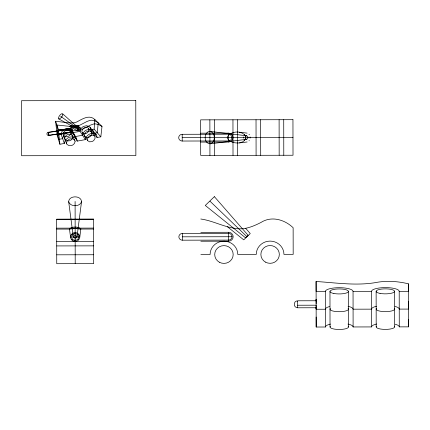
<?xml version="1.0" encoding="UTF-8"?>
<svg xmlns="http://www.w3.org/2000/svg" width="430" height="430" viewBox="0 0 430 430"><rect width="100%" height="100%" fill="white"/><g stroke="black" fill="none" stroke-linecap="round" stroke-linejoin="round"><path stroke-width="0.64" d="M297.667 301.237L297.667 300.79L316.399 300.758M316.41 307.756L297.678 307.789L297.667 301.021M297.678 307.789L297.678 307.267M77.19 141.115L77.072 140.201A4.047 3.897 -0.2 0 0 76.459 138.874C74.997 136.933 72.256 136.563 70.031 137.116A8.509 8.191 -0.2 0 0 67.601 138.121L65.199 140.39L64.339 143.448L59.888 144.26L57.168 135.09L55.588 121.239L68.429 122.851L72.869 122.91A14.013 13.491 -0.2 0 0 76.287 122.19C81.936 119.373 88.978 114.063 94.858 119.519L102.012 126.442L100.819 136.821L97.056 137.503L96.831 135.735A3.585 3.451 -0.2 0 0 96.062 134.558C94.278 132.854 91.434 133.128 89.381 134.176A8.39 8.079 -0.2 0 0 87.752 135.256L86.118 137.17L85.355 139.632L77.19 141.115L72.697 132.596A4.096 3.94 -0.2 0 0 72.294 130.999M72.165 130.419L71.294 131.177A2.773 2.666 -0.2 0 1 70.939 131.257A3.902 3.757 -0.2 0 1 70.939 131.612L70.837 131.999A1.623 1.564 -0.2 0 0 72.143 130.225A1.623 1.564 -0.2 0 0 70.31 128.925L48.429 132.241A1.801 1.731 -0.2 0 0 47.359 132.805M85.355 139.632L80.077 131.408L80.7 129.134L82.135 127.387A7.068 6.805 -0.2 0 1 83.587 126.42L86.494 125.71L89.279 126.57A3.682 3.542 -0.2 0 1 89.886 127.14L96.229 134.735M76.997 236.957L81.528 201.729C81.383 195.209 68.8 195.231 68.682 201.756L73.331 236.962L74.621 238.043A2.472 2.381 -0.2 0 0 75.712 238.037C77.335 237.967 77.33 235.71 75.707 235.645M100.819 136.821L94.122 129.15L94.858 119.519M243.595 136.95L243.595 138.132M250.066 138.121L250.061 136.939M79.765 237.285L80.835 228.953M81.528 201.729C79.937 207.072 70.289 207.088 68.682 201.756M58.055 134.547L58.028 133.563A22.457 21.618 -0.2 0 0 57.631 131.214L57.335 130.371L57.351 131.408A21.382 20.586 -0.2 0 0 57.797 133.95L58.039 134.563L70.885 132.51A2.139 2.059 -0.2 0 0 72.659 130.15A2.139 2.059 -0.2 0 0 70.235 128.436L57.346 130.371M244.31 134.719L244.638 134.251M249.233 140.551L249.018 140.846M78.357 127.995L78.373 127.979A3.005 2.892 -0.2 0 1 78.652 127.774A2.338 2.247 -0.2 0 1 78.98 127.597L79.061 127.565A1.596 1.537 -0.2 0 1 79.281 127.495L79.625 127.463A0.688 0.661 -0.2 0 1 79.996 127.597M71.735 234.914L72.057 234.689M78.577 239.123L78.104 239.429M70.181 128.441L70.052 128.726A3.144 3.026 -0.2 0 0 70.02 129.167M78.744 130.693L77.583 130.903L70.117 126.764A0.93 0.892 -0.2 0 1 69.843 126.495L70.192 125.979A3.983 3.838 -0.2 0 1 70.826 125.802L75.605 125.35A10.363 9.976 -0.2 0 1 76.803 125.388L77.894 125.716L80.034 127.629M78.712 125.764L87.113 121.416L90.101 120.379A7.213 6.944 -0.2 0 1 91.88 120.249L94.863 120.916L98.233 122.781L97.287 132.779L93.702 133.391M296.759 300.914C293.405 301.65 293.416 306.945 296.77 307.67M210.205 143.797C216.07 142.497 215.559 131.376 209.254 131.435C203.385 132.736 203.901 143.856 210.205 143.797L246.777 139.309L247.9 138.073A2.472 2.381 -0.2 0 0 247.954 137.546A2.472 2.381 -0.2 0 0 247.895 137.025L246.782 135.789L210.184 131.435M74.815 136.611L82.571 135.289L83.253 132.929L84.785 131.096A7.675 7.385 -0.2 0 1 86.322 130.08L89.359 129.306L92.235 130.134A3.693 3.553 -0.2 0 1 92.858 130.704M57.168 135.09L61.151 134.45L64.339 143.448M72.697 132.596L80.077 131.408M89.94 127.172A3.897 3.752 -0.2 0 1 90.682 129.704L94.122 129.15M48.676 133.854L48.429 132.246A1.677 1.612 -0.2 0 1 48.477 132.472L48.913 135.235L70.789 132.021L48.961 135.488A1.784 1.72 -0.2 0 1 47.773 135.278L47.666 135.213A1.677 1.618 -0.2 0 1 46.951 134.138A1.688 1.623 -0.2 0 1 47.278 132.902M48.477 132.472L70.482 129.129L70.708 129.769A7.864 7.568 -0.2 0 1 70.928 131.134L70.939 131.257M239.451 142.916L242.912 141.776L245.041 139.61A4.708 4.531 -0.2 0 0 245.035 135.493C240.983 130.037 230.647 131.279 227.336 136.928A2.838 2.736 -0.2 0 0 227.341 138.24C229.47 142.475 235.162 143.271 239.451 142.916L247.126 141.975M74.535 233.899L75.787 233.893M75.771 240.123L74.546 240.123M246.788 139.309L245.933 139.019L245.412 138.073A2.472 2.381 -0.2 0 1 245.353 137.552A2.472 2.381 -0.2 0 1 245.412 137.025L245.928 136.079L246.782 135.789M55.588 121.239L58.313 129.274L72.847 130.725L77.223 130.704L81.442 129.795L90.364 125.151L93.525 124.039A7.686 7.401 -0.2 0 1 95.401 123.883L98.518 124.539L102.012 126.442M200.665 133.187L228.357 133.139A4.617 4.445 -0.2 0 1 232.979 137.573A4.617 4.445 -0.2 0 1 228.373 142.024L200.676 142.077M182.202 134.294L228.357 134.214A3.499 3.37 -0.2 0 1 231.867 137.573A3.499 3.37 -0.2 0 1 228.373 140.954L182.213 141.035A3.499 3.37 -0.2 0 1 178.708 137.67A3.499 3.37 -0.2 0 1 182.202 134.294L182.213 141.035M182.207 137.665L292.986 137.466M56.674 219.268L93.6 219.203M56.685 228.158L93.611 228.088M56.69 229.104L69.692 229.082M80.609 229.061L93.616 229.04M200.831 232.34L228.524 232.286A4.617 4.445 -0.2 0 1 233.146 236.726A4.617 4.445 -0.2 0 1 228.54 241.176L224.229 241.182M182.368 233.447L228.524 233.361A3.499 3.37 -0.2 0 1 232.033 236.726A3.499 3.37 -0.2 0 1 228.54 240.101L182.379 240.187A3.499 3.37 -0.2 0 1 178.875 236.822A3.499 3.37 -0.2 0 1 182.368 233.447L182.379 240.182M71.665 237.016L78.663 237.005A3.499 3.37 -0.2 0 0 73.412 234.092A3.499 3.37 -0.2 0 0 73.417 239.929A3.499 3.37 -0.2 0 0 78.663 237.005M182.374 236.817L232.028 236.726M56.706 241.488L93.632 241.418M200.842 241.225L223.616 241.182M56.717 245.928L93.643 245.863M56.733 254.818L93.659 254.748M200.869 254.555L210.098 254.538A13.846 13.33 -0.2 0 1 223.923 241.182A13.846 13.33 -0.2 0 1 237.79 254.49L256.253 254.458A13.846 13.33 -0.2 0 1 270.083 241.101A13.846 13.33 -0.2 0 1 283.95 254.404L293.179 254.388L293.136 227.728C284.612 219.574 271.497 215.65 260.902 222.498C252.937 226.562 244.149 230.19 235.017 228.357C223.224 226.723 212.587 220.644 200.805 219.01M325.354 291.465L316.125 291.481L316.088 281.489C336.652 282.8 357.411 286.165 377.9 282.171C388.064 280.602 398.449 281.403 408.414 283.816L408.441 291.314L399.207 291.33A13.846 3.746 -0.1 0 0 385.35 287.606A13.846 3.746 -0.1 0 0 371.515 291.379L353.051 291.411A13.846 3.746 -0.1 0 0 339.189 287.692A13.846 3.746 -0.1 0 0 325.354 291.465L325.419 327.01L316.184 327.026L316.152 317.034M297.678 305.236L316.141 305.203L316.158 309.256L325.386 309.235A13.846 3.746 -0.1 0 1 329.611 306.531M347.983 324.059A13.846 3.746 -0.1 0 1 353.111 326.961L371.574 326.929A13.846 3.746 -0.1 0 1 376.685 324.01M395.202 324.236A13.846 3.746 -0.1 0 1 399.271 326.875L408.5 326.859L408.414 283.816M72.536 126.656L56.862 125.001L58.448 139.406L62.651 138.686L63.441 135.746L65.693 133.596A7.783 7.493 -0.2 0 1 67.978 132.666C72.267 131.327 75.798 135.294 76.669 139.191M80.147 229.04L78.319 228.825A28.563 27.498 -0.2 0 0 71.982 228.819L70.154 229.056A2.408 2.317 -0.2 0 1 69.552 229.077M239.429 132.209L247.11 133.123M58.738 118.906L59.684 118.777L60.974 117.804A8.466 8.149 -0.2 0 0 62.006 116.535C64.022 114.611 61.947 112.354 60.264 114.853A8.428 8.111 -0.2 0 0 59.12 116.315L58.448 117.949L58.636 118.836L78.593 129.774A1.193 1.15 -0.2 0 0 78.889 129.543A1.419 1.365 -0.2 0 0 79.222 129.016L79.228 128.613M70.477 126.979C72.842 127.898 76.465 128.656 78.233 126.388A0.607 0.581 -0.2 0 0 78.147 125.952L78.04 125.823M72.224 239.435L71.778 239.15M78.099 234.581L78.588 234.898M60.705 116.363L78.717 129.204M227.411 226.728L243.735 239.849L250.255 233.549L245.707 228.341M62.64 113.794L79.163 128.522L78.701 128.527A1.231 1.188 -0.2 0 0 78.389 128.763M210.007 201.219L246.992 236.699M90.698 129.704L97.056 137.503M249.008 134.246L249.341 134.719M244.632 140.836L244.315 140.379M88.451 128.339L91.305 131.913M91.402 132.037L94.568 135.998M87.725 140.707L89.671 141.862L92.138 141.497A5.563 5.354 -0.2 0 0 93.842 140.368L95.035 138.46L94.987 136.675A2.387 2.295 -0.2 0 0 94.466 135.896L92.59 135.111L90.407 135.493A5.568 5.364 -0.2 0 0 88.951 136.374L87.446 138.643L87.725 140.707L82.275 132.499A2.575 2.478 -0.2 0 1 81.883 131.118L82.979 128.72A4.682 4.51 -0.2 0 1 84.559 127.667L85.554 127.393A3.865 3.72 -0.2 0 1 86.156 127.344L87.72 127.726A2.494 2.403 -0.2 0 1 88.451 128.339M72.111 130.231L71.068 129.704A3.085 2.967 -0.2 0 0 70.149 129.709A3.553 3.418 -0.2 0 1 70.154 129.237L70.353 128.952A0.645 0.618 -0.2 0 1 70.477 129.129M70.606 131.827L70.375 131.166A7.708 7.423 -0.2 0 1 70.149 129.709M74.299 134.751C73.455 131.123 70.138 127.516 66.161 128.71A7.17 6.901 -0.2 0 0 64 129.581L61.877 131.628L61.151 134.45M78.077 129.731L78.067 129.285A1.419 1.365 -0.2 0 1 78.394 128.763M70.547 131.859L72.514 135.783M72.584 135.923L74.777 140.287M70.558 128.903L70.799 129.677M70.52 132.01L70.369 131.569A10.331 9.949 -0.2 0 1 70.052 129.806M63.274 134.832L66.693 143.797M70.81 129.731L71.047 131.166M48.719 133.881L48.961 135.488M69.466 228.975L70.568 237.301M58.313 129.274L59.888 144.26M73.337 236.973L73.638 236.145L74.616 235.645A2.472 2.381 -0.2 0 1 75.669 235.645M408.446 301.591L408.468 309.084L399.239 309.106A13.846 3.746 -0.1 0 0 394.993 306.413M408.473 319.366L408.5 326.859M316.136 303.677L316.131 299.64L316.131 301.043M316.141 307.568L316.147 308.864L316.147 307.471M316.12 299.258L316.125 300.591M399.207 291.33L399.271 326.875M394.595 291.336L394.654 326.886M376.132 291.368L376.191 326.918M371.515 291.379L371.574 326.929M353.051 291.411L353.111 326.961M348.434 291.422L348.493 326.967M329.971 291.454L330.03 327.004M316.088 281.489L316.184 327.026M283.725 119.707L283.784 155.257M279.108 119.717L279.167 155.262M260.644 119.75L260.704 155.3M256.027 119.76L256.092 155.305M237.564 119.793L237.629 155.338M232.952 119.798L232.979 137.374M232.979 137.772L233.012 155.348M228.357 133.139L228.373 142.024M228.524 232.286L228.54 241.176M214.489 119.83L214.549 155.38M209.872 119.841L209.931 155.391M75.105 201.46L75.207 263.671M376.524 306.262A13.846 3.746 -0.1 0 0 371.541 309.154L353.078 309.186A13.846 3.746 -0.1 0 0 348.08 306.316M325.419 327.01A13.846 3.746 -0.1 0 1 330.525 324.091M394.294 326.198A9.229 2.499 -0.1 0 1 385.43 329.401A9.229 2.499 -0.1 0 1 376.546 326.23M348.139 326.284A9.229 2.499 -0.1 0 1 339.27 329.482A9.229 2.499 -0.1 0 1 330.385 326.316M348.09 308.493A9.229 2.499 -0.1 0 1 339.243 311.707A9.229 2.499 -0.1 0 1 330.374 308.525M394.412 308.579A9.229 2.499 -0.1 0 1 385.07 311.626A9.229 2.499 -0.1 0 1 376.529 308.439M79.082 130.451A2.956 2.843 -0.2 0 1 78.781 130.672M79.609 129.919A3.714 3.574 -0.2 0 0 80.039 129.231A2.886 2.779 -0.2 0 0 80.227 128.704M80.216 127.834A1.478 1.424 -0.2 0 1 80.206 128.694M77.18 129.903A3.144 3.031 -0.2 0 1 77.873 128.532M77.239 130.564A1.403 1.349 -0.2 0 1 77.206 129.908M71.057 131.816A2.155 2.075 -0.2 0 1 71.009 132.392M88.472 128.366A2.569 2.472 -0.2 0 1 88.962 129.984L87.838 132.306A4.687 4.51 -0.2 0 1 86.312 133.327L85.35 133.601A3.891 3.746 -0.2 0 1 84.726 133.655L82.92 133.149A2.456 2.365 -0.2 0 1 82.345 132.601M78.728 125.813A16.695 16.071 -0.2 0 1 72.541 126.597M92.955 130.779A3.929 3.784 -0.2 0 1 93.686 133.391M74.411 134.966A4.144 3.988 -0.2 0 1 74.815 136.611M84.834 136.369A2.618 2.521 -0.2 0 1 84.474 134.966L85.645 132.472A5.085 4.891 -0.2 0 1 87.317 131.36L89.392 131.021L91.198 131.806A2.408 2.317 -0.2 0 1 91.708 132.564L91.789 134.289L90.682 136.122A5.085 4.897 -0.2 0 1 89.064 137.186L87.182 137.552L85.527 137.052A2.456 2.365 -0.2 0 1 84.93 136.493M80.792 228.835A1.021 0.984 -0.2 0 0 80.646 228.69A3.849 3.703 -0.2 0 0 80.13 228.33L80.098 228.303A9.352 9.003 -0.2 0 0 75.148 227.029L73.498 227.142A9.422 9.068 -0.2 0 0 70.24 228.298A4.047 3.897 -0.2 0 0 69.66 228.696A1.016 0.978 -0.2 0 0 69.509 228.851M80.808 229.05A1.962 1.892 -0.2 0 1 80.152 229.007M70.816 132.897L70.456 134.413L69.23 135.799A4.752 4.574 -0.2 0 1 67.193 136.643L65.107 136.504L63.678 135.531A2.704 2.601 -0.2 0 1 63.119 134.138L63.613 132.263L65.016 130.919A4.762 4.585 -0.2 0 1 66.795 130.268L68.746 130.403L70.122 131.252A2.73 2.628 -0.2 0 1 70.816 132.908M72.831 136.95L72.439 138.525L71.138 139.97A5.16 4.966 -0.2 0 1 68.988 140.879L66.768 140.744L65.296 139.766A2.709 2.607 -0.2 0 1 64.763 138.627L65.07 136.719L66.752 134.972A5.187 4.993 -0.2 0 1 68.263 134.353L70.536 134.348L72.337 135.504A2.698 2.601 -0.2 0 1 72.745 136.364L72.831 136.95M75.099 141.492L74.454 143.459L72.912 144.888A5.676 5.466 -0.2 0 1 71.38 145.533L69.042 145.614L67.123 144.523A2.709 2.607 -0.2 0 1 66.569 143.357L66.913 141.373L68.709 139.53A5.676 5.461 -0.2 0 1 70.31 138.869L72.708 138.831L74.589 140.003A2.698 2.596 -0.2 0 1 75.013 140.884L75.099 141.492M214.393 196.65L205.277 205.454L245.525 237.785L248.121 235.28L214.393 196.65M135.778 100.518L21.5 100.722L21.591 155.73L135.869 155.526L135.778 100.518M292.954 119.691L200.638 119.857L200.702 155.407L293.013 155.241L292.954 119.691M93.595 219.144L56.674 219.214L56.744 263.703L93.67 263.638L93.595 219.144M380.055 293.405A9.229 2.499 -0.1 0 0 394.557 291.562A9.229 2.499 -0.1 0 0 381.474 289.094A9.229 2.499 -0.1 0 0 380.055 293.405M333.895 293.491A9.229 2.499 -0.1 0 0 348.397 291.647A9.229 2.499 -0.1 0 0 335.319 289.175A9.229 2.499 -0.1 0 0 333.895 293.491M265.498 262.133A9.229 8.885 -0.2 0 0 279.333 254.415A9.229 8.885 -0.2 0 0 265.477 246.745A9.229 8.885 -0.2 0 0 265.498 262.133M219.343 262.219A9.229 8.885 -0.2 0 0 233.178 254.495A9.229 8.885 -0.2 0 0 219.316 246.825A9.229 8.885 -0.2 0 0 219.343 262.219M72.864 240.864A4.617 4.445 -0.2 0 0 79.781 237A4.617 4.445 -0.2 0 0 72.853 233.167A4.617 4.445 -0.2 0 0 72.864 240.864"/></g></svg>
